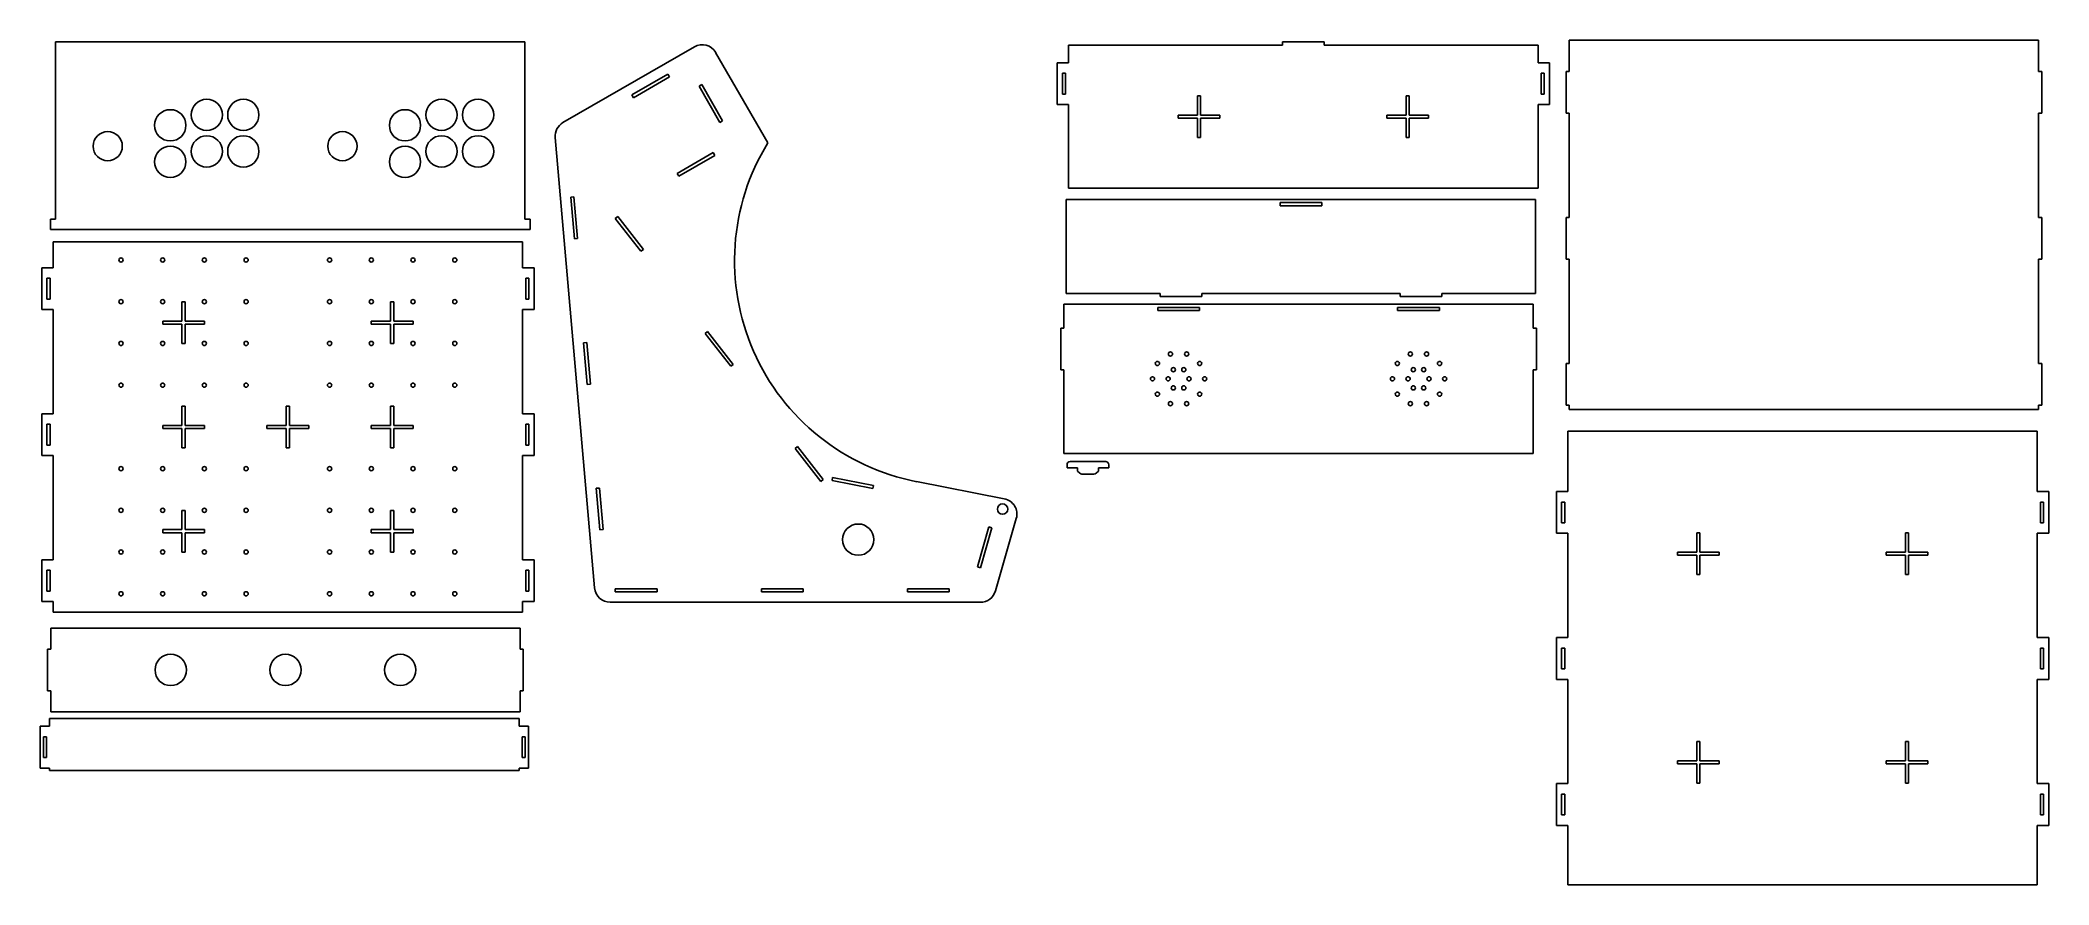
# Model space of a CAD drawing. Extents: x 22 to 1948, y 1141 to 1951.
import ezdxf

# ---------------------------------------------------------------- set-up
doc = ezdxf.new("R2010")
doc.units = 0
doc.layers.add('VISIBLE', color=7, linetype='CONTINUOUS')

msp = doc.modelspace()

# ---------------------------------------------------------------- linework, layer by layer
at = {"layer": 'VISIBLE'}
for p, q in [((36.8, 1779.3), (36.8, 1949.3)), ((36.8, 1949.3), (486.8, 1949.3)), ((486.8, 1949.3), (486.8, 1779.3)), ((1008, 1946.2), (1213, 1946.2)), ((1008, 1929.2), (1008, 1946.2)), ((1253, 1949.2), (1213, 1949.2)), ((1213, 1949.2), (1213, 1946.2)), ((1253, 1946.2), (1253, 1949.2)), ((1253, 1946.2), (1458, 1946.2)), ((1458, 1946.2), (1458, 1929.2)), ((1487.8, 1920.9), (1487.8, 1950.9)), ((1487.8, 1950.9), (1937.8, 1950.9)), ((1937.8, 1950.9), (1937.8, 1920.9)), ((523.2, 1871.9), (649.2, 1944.6)), ((669.6, 1939.1), (719.6, 1852.5)), ((1008, 1929.2), (997, 1929.2)), ((997, 1929.2), (997, 1889.2)), ((1458, 1929.2), (1469, 1929.2)), ((1469, 1929.2), (1469, 1889.2)), ((589.2, 1898.4), (623.8, 1918.4)), ((625.3, 1915.8), (590.7, 1895.8)), ((623.8, 1918.4), (625.3, 1915.8)), ((653.7, 1906.8), (656.3, 1908.3)), ((673.7, 1872.1), (653.7, 1906.8)), ((656.3, 1908.3), (676.3, 1873.6)), ((1005, 1919.2), (1002, 1919.2)), ((1002, 1919.2), (1002, 1899.2)), ((1005, 1899.2), (1005, 1919.2)), ((1461, 1919.2), (1464, 1919.2)), ((1461, 1899.2), (1461, 1919.2)), ((1464, 1919.2), (1464, 1899.2)), ((1484.8, 1880.9), (1484.8, 1920.9)), ((1484.8, 1920.9), (1487.8, 1920.9)), ((1937.8, 1920.9), (1940.8, 1920.9)), ((1940.8, 1920.9), (1940.8, 1880.9)), ((590.7, 1895.8), (589.2, 1898.4)), ((997, 1889.2), (1008, 1889.2)), ((1002, 1899.2), (1005, 1899.2)), ((1008, 1809.2), (1008, 1889.2)), ((1131.5, 1897.7), (1134.5, 1897.7)), ((1131.5, 1879.2), (1131.5, 1897.7)), ((1134.5, 1897.7), (1134.5, 1879.2)), ((1331.5, 1879.2), (1331.5, 1897.7)), ((1331.5, 1897.7), (1334.5, 1897.7)), ((1334.5, 1897.7), (1334.5, 1879.2)), ((1458, 1889.2), (1458, 1809.2)), ((1469, 1889.2), (1458, 1889.2)), ((1464, 1899.2), (1461, 1899.2)), ((676.3, 1873.6), (673.7, 1872.1)), ((1113, 1879.2), (1131.5, 1879.2)), ((1113, 1876.2), (1113, 1879.2)), ((1131.5, 1876.2), (1113, 1876.2)), ((1131.5, 1857.7), (1131.5, 1876.2)), ((1134.5, 1879.2), (1153, 1879.2)), ((1134.5, 1876.2), (1134.5, 1857.7)), ((1153, 1876.2), (1134.5, 1876.2)), ((1153, 1879.2), (1153, 1876.2)), ((1313, 1879.2), (1331.5, 1879.2)), ((1313, 1876.2), (1313, 1879.2)), ((1331.5, 1876.2), (1313, 1876.2)), ((1331.5, 1857.7), (1331.5, 1876.2)), ((1334.5, 1879.2), (1353, 1879.2)), ((1353, 1876.2), (1334.5, 1876.2)), ((1334.5, 1876.2), (1334.5, 1857.7)), ((1353, 1879.2), (1353, 1876.2)), ((1487.8, 1880.9), (1484.8, 1880.9)), ((1487.8, 1780.9), (1487.8, 1880.9)), ((1937.8, 1880.9), (1937.8, 1780.9)), ((1940.8, 1880.9), (1937.8, 1880.9)), ((553.5, 1425.8), (515.7, 1857.6)), ((1134.5, 1857.7), (1131.5, 1857.7)), ((1334.5, 1857.7), (1331.5, 1857.7)), ((632.7, 1823.1), (667.3, 1843.1)), ((668.8, 1840.5), (634.2, 1820.5)), ((667.3, 1843.1), (668.8, 1840.5)), ((634.2, 1820.5), (632.7, 1823.1)), ((530.8, 1800.3), (533.8, 1800.6)), ((534.3, 1760.4), (530.8, 1800.3)), ((533.8, 1800.6), (537.3, 1760.7)), ((1005.7, 1798.2), (1455.7, 1798.2)), ((1005.7, 1708.2), (1005.7, 1798.2)), ((1458, 1809.2), (1008, 1809.2)), ((1210.7, 1795.2), (1250.7, 1795.2)), ((1210.7, 1792.2), (1210.7, 1795.2)), ((1250.7, 1792.2), (1210.7, 1792.2)), ((1250.7, 1795.2), (1250.7, 1792.2)), ((1455.7, 1798.2), (1455.7, 1708.2)), ((31.8, 1779.3), (36.8, 1779.3)), ((31.8, 1769.3), (31.8, 1779.3)), ((486.8, 1779.3), (491.8, 1779.3)), ((491.8, 1779.3), (491.8, 1769.3)), ((573.3, 1780.1), (575.7, 1781.9)), ((597.9, 1748.6), (573.3, 1780.1)), ((575.7, 1781.9), (600.3, 1750.4)), ((1484.8, 1780.9), (1487.8, 1780.9)), ((1484.8, 1740.9), (1484.8, 1780.9)), ((1937.8, 1780.9), (1940.8, 1780.9)), ((1940.8, 1780.9), (1940.8, 1740.9)), ((491.8, 1769.3), (31.8, 1769.3)), ((34.5, 1732.7), (34.5, 1757.7)), ((34.5, 1757.7), (484.5, 1757.7)), ((484.5, 1757.7), (484.5, 1732.7)), ((537.3, 1760.7), (534.3, 1760.4)), ((600.3, 1750.4), (597.9, 1748.6)), ((1487.8, 1740.9), (1484.8, 1740.9)), ((1487.8, 1640.9), (1487.8, 1740.9)), ((1940.8, 1740.9), (1937.8, 1740.9)), ((1937.8, 1740.9), (1937.8, 1640.9)), ((23.5, 1692.7), (23.5, 1732.7)), ((23.5, 1732.7), (34.5, 1732.7)), ((31.5, 1722.7), (28.5, 1722.7)), ((28.5, 1722.7), (28.5, 1702.7)), ((31.5, 1702.7), (31.5, 1722.7)), ((484.5, 1732.7), (495.5, 1732.7)), ((490.5, 1722.7), (487.5, 1722.7)), ((487.5, 1722.7), (487.5, 1702.7)), ((490.5, 1702.7), (490.5, 1722.7)), ((495.5, 1732.7), (495.5, 1692.7)), ((28.5, 1702.7), (31.5, 1702.7)), ((158, 1681.7), (158, 1700.2)), ((158, 1700.2), (161, 1700.2)), ((161, 1700.2), (161, 1681.7)), ((358, 1700.2), (361, 1700.2)), ((358, 1681.7), (358, 1700.2)), ((361, 1700.2), (361, 1681.7)), ((487.5, 1702.7), (490.5, 1702.7)), ((1003.4, 1697.8), (1453.4, 1697.8)), ((1003.4, 1674.8), (1003.4, 1697.8)), ((1095.7, 1708.2), (1005.7, 1708.2)), ((1093.4, 1694.8), (1133.4, 1694.8)), ((1093.4, 1691.8), (1093.4, 1694.8)), ((1095.7, 1708.2), (1095.7, 1705.2)), ((1095.7, 1705.2), (1135.7, 1705.2)), ((1133.4, 1694.8), (1133.4, 1691.8)), ((1135.7, 1705.2), (1135.7, 1708.2)), ((1325.7, 1708.2), (1135.7, 1708.2)), ((1323.4, 1691.8), (1323.4, 1694.8)), ((1323.4, 1694.8), (1363.4, 1694.8)), ((1325.7, 1705.2), (1325.7, 1708.2)), ((1365.7, 1705.2), (1325.7, 1705.2)), ((1363.4, 1694.8), (1363.4, 1691.8)), ((1455.7, 1708.2), (1365.7, 1708.2)), ((1365.7, 1708.2), (1365.7, 1705.2)), ((1453.4, 1697.8), (1453.4, 1674.8)), ((34.5, 1692.7), (23.5, 1692.7)), ((34.5, 1592.7), (34.5, 1692.7)), ((139.5, 1678.7), (139.5, 1681.7)), ((139.5, 1681.7), (158, 1681.7)), ((158, 1678.7), (139.5, 1678.7)), ((158, 1660.2), (158, 1678.7)), ((161, 1681.7), (179.5, 1681.7)), ((179.5, 1678.7), (161, 1678.7)), ((161, 1678.7), (161, 1660.2)), ((179.5, 1681.7), (179.5, 1678.7)), ((339.5, 1678.7), (339.5, 1681.7)), ((339.5, 1681.7), (358, 1681.7)), ((358, 1678.7), (339.5, 1678.7)), ((358, 1660.2), (358, 1678.7)), ((361, 1681.7), (379.5, 1681.7)), ((361, 1678.7), (361, 1660.2)), ((379.5, 1678.7), (361, 1678.7)), ((379.5, 1681.7), (379.5, 1678.7)), ((495.5, 1692.7), (484.5, 1692.7)), ((484.5, 1692.7), (484.5, 1592.7)), ((1133.4, 1691.8), (1093.4, 1691.8)), ((1363.4, 1691.8), (1323.4, 1691.8)), ((161, 1660.2), (158, 1660.2)), ((361, 1660.2), (358, 1660.2)), ((543, 1660.8), (546, 1661.1)), ((546.5, 1621), (543, 1660.8)), ((546, 1661.1), (549.5, 1621.2)), ((659.5, 1669.8), (661.9, 1671.6)), ((684.1, 1638.3), (659.5, 1669.8)), ((661.9, 1671.6), (686.5, 1640.1)), ((1000.4, 1674.8), (1000.4, 1634.8)), ((1003.4, 1674.8), (1000.4, 1674.8)), ((1453.4, 1674.8), (1456.4, 1674.8)), ((1456.4, 1674.8), (1456.4, 1634.8)), ((686.5, 1640.1), (684.1, 1638.3)), ((1484.8, 1600.9), (1484.8, 1640.9)), ((1484.8, 1640.9), (1487.8, 1640.9)), ((1937.8, 1640.9), (1940.8, 1640.9)), ((1940.8, 1640.9), (1940.8, 1600.9)), ((549.5, 1621.2), (546.5, 1621)), ((1000.4, 1634.8), (1003.4, 1634.8)), ((1003.4, 1554.8), (1003.4, 1634.8)), ((1456.4, 1634.8), (1453.4, 1634.8)), ((1453.4, 1634.8), (1453.4, 1554.8)), ((158, 1600.2), (161, 1600.2)), ((158, 1581.7), (158, 1600.2)), ((161, 1600.2), (161, 1581.7)), ((258, 1581.7), (258, 1600.2)), ((258, 1600.2), (261, 1600.2)), ((261, 1600.2), (261, 1581.7)), ((358, 1581.7), (358, 1600.2)), ((358, 1600.2), (361, 1600.2)), ((361, 1600.2), (361, 1581.7)), ((1487.8, 1600.9), (1484.8, 1600.9)), ((1487.8, 1596.9), (1487.8, 1600.9)), ((1937.8, 1600.9), (1937.8, 1596.9)), ((1940.8, 1600.9), (1937.8, 1600.9)), ((23.5, 1592.7), (34.5, 1592.7)), ((23.5, 1552.7), (23.5, 1592.7)), ((31.5, 1582.7), (28.5, 1582.7)), ((28.5, 1582.7), (28.5, 1562.7)), ((31.5, 1562.7), (31.5, 1582.7)), ((139.5, 1581.7), (158, 1581.7)), ((139.5, 1578.7), (139.5, 1581.7)), ((161, 1581.7), (179.5, 1581.7)), ((179.5, 1581.7), (179.5, 1578.7)), ((239.5, 1581.7), (258, 1581.7)), ((239.5, 1578.7), (239.5, 1581.7)), ((261, 1581.7), (279.5, 1581.7)), ((279.5, 1581.7), (279.5, 1578.7)), ((339.5, 1581.7), (358, 1581.7)), ((339.5, 1578.7), (339.5, 1581.7)), ((361, 1581.7), (379.5, 1581.7)), ((379.5, 1581.7), (379.5, 1578.7)), ((484.5, 1592.7), (495.5, 1592.7)), ((490.5, 1582.7), (487.5, 1582.7)), ((487.5, 1582.7), (487.5, 1562.7)), ((490.5, 1562.7), (490.5, 1582.7)), ((495.5, 1592.7), (495.5, 1552.7)), ((1937.8, 1596.9), (1487.8, 1596.9)), ((28.5, 1562.7), (31.5, 1562.7)), ((158, 1578.7), (139.5, 1578.7)), ((158, 1560.2), (158, 1578.7)), ((161, 1560.2), (158, 1560.2)), ((161, 1578.7), (161, 1560.2)), ((179.5, 1578.7), (161, 1578.7)), ((258, 1578.7), (239.5, 1578.7)), ((258, 1560.2), (258, 1578.7)), ((261, 1560.2), (258, 1560.2)), ((279.5, 1578.7), (261, 1578.7)), ((261, 1578.7), (261, 1560.2)), ((358, 1578.7), (339.5, 1578.7)), ((358, 1560.2), (358, 1578.7)), ((361, 1560.2), (358, 1560.2)), ((361, 1578.7), (361, 1560.2)), ((379.5, 1578.7), (361, 1578.7)), ((487.5, 1562.7), (490.5, 1562.7)), ((745.7, 1559.5), (748.1, 1561.3)), ((748.1, 1561.3), (772.7, 1529.8)), ((1486.6, 1576.2), (1936.6, 1576.2)), ((1486.6, 1518.2), (1486.6, 1576.2)), ((1936.6, 1576.2), (1936.6, 1518.2)), ((34.5, 1552.7), (23.5, 1552.7)), ((34.5, 1452.7), (34.5, 1552.7)), ((495.5, 1552.7), (484.5, 1552.7)), ((484.5, 1552.7), (484.5, 1452.7)), ((770.3, 1527.9), (745.7, 1559.5)), ((1453.4, 1554.8), (1003.4, 1554.8)), ((1006.5, 1540.9), (1006.5, 1543.9)), ((1016.5, 1540.9), (1006.5, 1540.9)), ((1009.5, 1546.9), (1043.5, 1546.9)), ((1016.5, 1537.9), (1016.5, 1540.9)), ((1036.5, 1540.9), (1036.5, 1537.9)), ((1046.5, 1540.9), (1036.5, 1540.9)), ((1046.5, 1543.9), (1046.5, 1540.9)), ((555.2, 1521.4), (558.2, 1521.6)), ((558.7, 1481.5), (555.2, 1521.4)), ((558.2, 1521.6), (561.7, 1481.8)), ((772.7, 1529.8), (770.3, 1527.9)), ((781.2, 1528.7), (781.7, 1531.6)), ((820.4, 1521), (781.2, 1528.7)), ((781.7, 1531.6), (821, 1524)), ((821, 1524), (820.4, 1521)), ((862.3, 1527.7), (946.2, 1511.3)), ((1018.6, 1535.8), (1016.5, 1537.9)), ((1032.3, 1534.9), (1020.8, 1534.9)), ((1036.5, 1537.9), (1034.4, 1535.8)), ((1475.6, 1518.2), (1486.6, 1518.2)), ((1475.6, 1478.2), (1475.6, 1518.2)), ((1483.6, 1508.2), (1480.6, 1508.2)), ((1480.6, 1508.2), (1480.6, 1488.2)), ((1483.6, 1488.2), (1483.6, 1508.2)), ((1936.6, 1518.2), (1947.6, 1518.2)), ((1942.6, 1508.2), (1939.6, 1508.2)), ((1939.6, 1508.2), (1939.6, 1488.2)), ((1942.6, 1488.2), (1942.6, 1508.2)), ((1947.6, 1518.2), (1947.6, 1478.2)), ((158, 1481.7), (158, 1500.2)), ((158, 1500.2), (161, 1500.2)), ((161, 1500.2), (161, 1481.7)), ((358, 1500.2), (361, 1500.2)), ((358, 1481.7), (358, 1500.2)), ((361, 1500.2), (361, 1481.7)), ((920.5, 1445.9), (931.5, 1484.4)), ((934.4, 1483.5), (923.4, 1445.1)), ((931.5, 1484.4), (934.4, 1483.5)), ((957.8, 1492.5), (937.8, 1423)), ((1480.6, 1488.2), (1483.6, 1488.2)), ((1939.6, 1488.2), (1942.6, 1488.2)), ((139.5, 1481.7), (158, 1481.7)), ((139.5, 1478.7), (139.5, 1481.7)), ((158, 1478.7), (139.5, 1478.7)), ((158, 1460.2), (158, 1478.7)), ((161, 1481.7), (179.5, 1481.7)), ((161, 1478.7), (161, 1460.2)), ((179.5, 1478.7), (161, 1478.7)), ((179.5, 1481.7), (179.5, 1478.7)), ((339.5, 1478.7), (339.5, 1481.7)), ((339.5, 1481.7), (358, 1481.7)), ((358, 1478.7), (339.5, 1478.7)), ((358, 1460.2), (358, 1478.7)), ((361, 1481.7), (379.5, 1481.7)), ((379.5, 1478.7), (361, 1478.7)), ((361, 1478.7), (361, 1460.2)), ((379.5, 1481.7), (379.5, 1478.7)), ((561.7, 1481.8), (558.7, 1481.5)), ((1486.6, 1478.2), (1475.6, 1478.2)), ((1486.6, 1378.2), (1486.6, 1478.2)), ((1610.1, 1478.7), (1613.1, 1478.7)), ((1610.1, 1460.2), (1610.1, 1478.7)), ((1613.1, 1478.7), (1613.1, 1460.2)), ((1810.1, 1478.7), (1813.1, 1478.7)), ((1810.1, 1460.2), (1810.1, 1478.7)), ((1813.1, 1478.7), (1813.1, 1460.2)), ((1947.6, 1478.2), (1936.6, 1478.2)), ((1936.6, 1478.2), (1936.6, 1378.2)), ((23.5, 1452.7), (34.5, 1452.7)), ((23.5, 1412.7), (23.5, 1452.7)), ((161, 1460.2), (158, 1460.2)), ((361, 1460.2), (358, 1460.2)), ((484.5, 1452.7), (495.5, 1452.7)), ((495.5, 1452.7), (495.5, 1412.7)), ((923.4, 1445.1), (920.5, 1445.9)), ((1591.6, 1460.2), (1610.1, 1460.2)), ((1591.6, 1457.2), (1591.6, 1460.2)), ((1610.1, 1457.2), (1591.6, 1457.2)), ((1610.1, 1438.7), (1610.1, 1457.2)), ((1613.1, 1460.2), (1631.6, 1460.2)), ((1631.6, 1457.2), (1613.1, 1457.2)), ((1613.1, 1457.2), (1613.1, 1438.7)), ((1631.6, 1460.2), (1631.6, 1457.2)), ((1791.6, 1460.2), (1810.1, 1460.2)), ((1791.6, 1457.2), (1791.6, 1460.2)), ((1810.1, 1457.2), (1791.6, 1457.2)), ((1810.1, 1438.7), (1810.1, 1457.2)), ((1813.1, 1460.2), (1831.6, 1460.2)), ((1813.1, 1457.2), (1813.1, 1438.7)), ((1831.6, 1457.2), (1813.1, 1457.2)), ((1831.6, 1460.2), (1831.6, 1457.2)), ((28.5, 1442.7), (28.5, 1422.7)), ((31.5, 1442.7), (28.5, 1442.7)), ((31.5, 1422.7), (31.5, 1442.7)), ((487.5, 1442.7), (487.5, 1422.7)), ((490.5, 1442.7), (487.5, 1442.7)), ((490.5, 1422.7), (490.5, 1442.7)), ((573.4, 1422.1), (573.4, 1425.1)), ((573.4, 1425.1), (613.4, 1425.1)), ((613.4, 1425.1), (613.4, 1422.1)), ((713.4, 1422.1), (713.4, 1425.1)), ((713.4, 1425.1), (753.4, 1425.1)), ((753.4, 1425.1), (753.4, 1422.1)), ((853.4, 1422.1), (853.4, 1425.1)), ((853.4, 1425.1), (893.4, 1425.1)), ((893.4, 1425.1), (893.4, 1422.1)), ((1613.1, 1438.7), (1610.1, 1438.7)), ((1813.1, 1438.7), (1810.1, 1438.7)), ((34.5, 1412.7), (23.5, 1412.7)), ((28.5, 1422.7), (31.5, 1422.7)), ((34.5, 1402.7), (34.5, 1412.7)), ((484.5, 1412.7), (484.5, 1402.7)), ((495.5, 1412.7), (484.5, 1412.7)), ((487.5, 1422.7), (490.5, 1422.7)), ((923.4, 1412.1), (568.5, 1412.1)), ((613.4, 1422.1), (573.4, 1422.1)), ((753.4, 1422.1), (713.4, 1422.1)), ((893.4, 1422.1), (853.4, 1422.1)), ((32.2, 1387.2), (482.2, 1387.2)), ((32.2, 1367.2), (32.2, 1387.2)), ((484.5, 1402.7), (34.5, 1402.7)), ((482.2, 1387.2), (482.2, 1367.2)), ((29.2, 1367.2), (32.2, 1367.2)), ((29.2, 1327.2), (29.2, 1367.2)), ((482.2, 1367.2), (485.2, 1367.2)), ((485.2, 1367.2), (485.2, 1327.2)), ((1475.6, 1338.2), (1475.6, 1378.2)), ((1475.6, 1378.2), (1486.6, 1378.2)), ((1483.6, 1368.2), (1480.6, 1368.2)), ((1480.6, 1368.2), (1480.6, 1348.2)), ((1483.6, 1348.2), (1483.6, 1368.2)), ((1936.6, 1378.2), (1947.6, 1378.2)), ((1942.6, 1368.2), (1939.6, 1368.2)), ((1939.6, 1368.2), (1939.6, 1348.2)), ((1942.6, 1348.2), (1942.6, 1368.2)), ((1947.6, 1378.2), (1947.6, 1338.2)), ((1480.6, 1348.2), (1483.6, 1348.2)), ((1939.6, 1348.2), (1942.6, 1348.2)), ((1486.6, 1338.2), (1475.6, 1338.2)), ((1486.6, 1238.2), (1486.6, 1338.2)), ((1947.6, 1338.2), (1936.6, 1338.2)), ((1936.6, 1338.2), (1936.6, 1238.2)), ((32.2, 1327.2), (29.2, 1327.2)), ((32.2, 1307.2), (32.2, 1327.2)), ((485.2, 1327.2), (482.2, 1327.2)), ((482.2, 1327.2), (482.2, 1307.2)), ((22.1, 1253.2), (22.1, 1293.2)), ((22.1, 1293.2), (31.1, 1293.2)), ((31.1, 1293.2), (31.1, 1300.7)), ((31.1, 1300.7), (481.1, 1300.7)), ((482.2, 1307.2), (32.2, 1307.2)), ((481.1, 1300.7), (481.1, 1293.2)), ((481.1, 1293.2), (490.1, 1293.2)), ((490.1, 1293.2), (490.1, 1253.2)), ((25.1, 1283.2), (25.1, 1263.2)), ((28.1, 1283.2), (25.1, 1283.2)), ((28.1, 1263.2), (28.1, 1283.2)), ((487.1, 1283.2), (484.1, 1283.2)), ((484.1, 1283.2), (484.1, 1263.2)), ((487.1, 1263.2), (487.1, 1283.2)), ((1610.1, 1260.2), (1610.1, 1278.7)), ((1610.1, 1278.7), (1613.1, 1278.7)), ((1613.1, 1278.7), (1613.1, 1260.2)), ((1810.1, 1260.2), (1810.1, 1278.7)), ((1810.1, 1278.7), (1813.1, 1278.7)), ((1813.1, 1278.7), (1813.1, 1260.2)), ((31.1, 1253.2), (22.1, 1253.2)), ((25.1, 1263.2), (28.1, 1263.2)), ((31.1, 1250.7), (31.1, 1253.2)), ((481.1, 1253.2), (481.1, 1250.7)), ((490.1, 1253.2), (481.1, 1253.2)), ((484.1, 1263.2), (487.1, 1263.2)), ((1591.6, 1260.2), (1610.1, 1260.2)), ((1591.6, 1257.2), (1591.6, 1260.2)), ((1610.1, 1257.2), (1591.6, 1257.2)), ((1610.1, 1238.7), (1610.1, 1257.2)), ((1613.1, 1260.2), (1631.6, 1260.2)), ((1631.6, 1257.2), (1613.1, 1257.2)), ((1613.1, 1257.2), (1613.1, 1238.7)), ((1631.6, 1260.2), (1631.6, 1257.2)), ((1791.6, 1260.2), (1810.1, 1260.2)), ((1791.6, 1257.2), (1791.6, 1260.2)), ((1810.1, 1257.2), (1791.6, 1257.2)), ((1810.1, 1238.7), (1810.1, 1257.2)), ((1813.1, 1260.2), (1831.6, 1260.2)), ((1813.1, 1257.2), (1813.1, 1238.7)), ((1831.6, 1257.2), (1813.1, 1257.2)), ((1831.6, 1260.2), (1831.6, 1257.2)), ((481.1, 1250.7), (31.1, 1250.7)), ((1475.6, 1198.2), (1475.6, 1238.2)), ((1475.6, 1238.2), (1486.6, 1238.2)), ((1613.1, 1238.7), (1610.1, 1238.7)), ((1813.1, 1238.7), (1810.1, 1238.7)), ((1936.6, 1238.2), (1947.6, 1238.2)), ((1947.6, 1238.2), (1947.6, 1198.2)), ((1483.6, 1228.2), (1480.6, 1228.2)), ((1480.6, 1228.2), (1480.6, 1208.2)), ((1483.6, 1208.2), (1483.6, 1228.2)), ((1942.6, 1228.2), (1939.6, 1228.2)), ((1939.6, 1228.2), (1939.6, 1208.2)), ((1942.6, 1208.2), (1942.6, 1228.2)), ((1486.6, 1198.2), (1475.6, 1198.2)), ((1480.6, 1208.2), (1483.6, 1208.2)), ((1486.6, 1141.2), (1486.6, 1198.2)), ((1947.6, 1198.2), (1936.6, 1198.2)), ((1936.6, 1198.2), (1936.6, 1141.2)), ((1939.6, 1208.2), (1942.6, 1208.2)), ((1936.6, 1141.2), (1486.6, 1141.2))]:
    msp.add_line(p, q, dxfattribs=at)
for centre, radius in [((181.8, 1879.3), 15), ((216.8, 1879.3), 15), ((406.8, 1879.3), 15), ((441.8, 1879.3), 15), ((146.8, 1869.3), 15), ((371.8, 1869.3), 15), ((86.8, 1849.3), 14), ((146.8, 1834.3), 15), ((181.8, 1844.3), 15), ((216.8, 1844.3), 15), ((311.8, 1849.3), 14), ((371.8, 1834.3), 15), ((406.8, 1844.3), 15), ((441.8, 1844.3), 15), ((99.5, 1740.2), 2), ((139.5, 1740.2), 2), ((179.5, 1740.2), 2), ((219.5, 1740.2), 2), ((299.5, 1740.2), 2), ((339.5, 1740.2), 2), ((379.5, 1740.2), 2), ((419.5, 1740.2), 2), ((99.5, 1700.2), 2), ((139.5, 1700.2), 2), ((179.5, 1700.2), 2), ((219.5, 1700.2), 2), ((299.5, 1700.2), 2), ((339.5, 1700.2), 2), ((379.5, 1700.2), 2), ((419.5, 1700.2), 2), ((99.5, 1660.2), 2), ((139.5, 1660.2), 2), ((179.5, 1660.2), 2), ((219.5, 1660.2), 2), ((299.5, 1660.2), 2), ((339.5, 1660.2), 2), ((379.5, 1660.2), 2), ((419.5, 1660.2), 2), ((1093.1, 1641), 2), ((1105.6, 1650.1), 2), ((1108.4, 1635), 2), ((1118.4, 1635), 2), ((1121.1, 1650.1), 2), ((1133.6, 1641), 2), ((1323.1, 1641), 2), ((1335.6, 1650.1), 2), ((1338.4, 1635), 2), ((1348.4, 1635), 2), ((1351.1, 1650.1), 2), ((1363.6, 1641), 2), ((99.5, 1620.2), 2), ((139.5, 1620.2), 2), ((179.5, 1620.2), 2), ((219.5, 1620.2), 2), ((299.5, 1620.2), 2), ((339.5, 1620.2), 2), ((379.5, 1620.2), 2), ((419.5, 1620.2), 2), ((1088.4, 1626.3), 2), ((1103.4, 1626.3), 2), ((1108.4, 1617.6), 2), ((1118.4, 1617.6), 2), ((1123.4, 1626.3), 2), ((1138.4, 1626.3), 2), ((1318.4, 1626.3), 2), ((1333.4, 1626.3), 2), ((1338.4, 1617.6), 2), ((1348.4, 1617.6), 2), ((1353.4, 1626.3), 2), ((1368.4, 1626.3), 2), ((1093.1, 1611.6), 2), ((1105.6, 1602.5), 2), ((1121.1, 1602.5), 2), ((1133.6, 1611.6), 2), ((1323.1, 1611.6), 2), ((1335.6, 1602.5), 2), ((1351.1, 1602.5), 2), ((1363.6, 1611.6), 2), ((99.5, 1540.2), 2), ((139.5, 1540.2), 2), ((179.5, 1540.2), 2), ((219.5, 1540.2), 2), ((299.5, 1540.2), 2), ((339.5, 1540.2), 2), ((379.5, 1540.2), 2), ((419.5, 1540.2), 2), ((99.5, 1500.2), 2), ((139.5, 1500.2), 2), ((179.5, 1500.2), 2), ((219.5, 1500.2), 2), ((299.5, 1500.2), 2), ((339.5, 1500.2), 2), ((379.5, 1500.2), 2), ((419.5, 1500.2), 2), ((944.7, 1501.4), 5), ((806.3, 1472.1), 15), ((99.5, 1460.2), 2), ((139.5, 1460.2), 2), ((179.5, 1460.2), 2), ((219.5, 1460.2), 2), ((299.5, 1460.2), 2), ((339.5, 1460.2), 2), ((379.5, 1460.2), 2), ((419.5, 1460.2), 2), ((99.5, 1420.2), 2), ((139.5, 1420.2), 2), ((179.5, 1420.2), 2), ((219.5, 1420.2), 2), ((299.5, 1420.2), 2), ((339.5, 1420.2), 2), ((379.5, 1420.2), 2), ((419.5, 1420.2), 2), ((147.2, 1347.2), 15), ((257.2, 1347.2), 15), ((367.2, 1347.2), 15)]:
    msp.add_circle(centre, radius, dxfattribs=at)
for centre, radius, start, end in [((656.7, 1931.6), 15, 30, 120), ((530.7, 1858.9), 15, 120, 185), ((903.5, 1739.5), 215.8, 148.415, 259), ((1009.5, 1543.9), 3, 90, 180), ((1043.5, 1543.9), 3, 0, 90), ((1020.8, 1537.9), 3, 225, 270), ((1032.3, 1537.9), 3, 270, 315), ((943.4, 1496.6), 15, 344, 79), ((568.5, 1427.1), 15, 185, 270), ((923.4, 1427.1), 15, 270, 344)]:
    msp.add_arc(centre, radius, start, end, dxfattribs=at)

doc.saveas('drawing.dxf')
